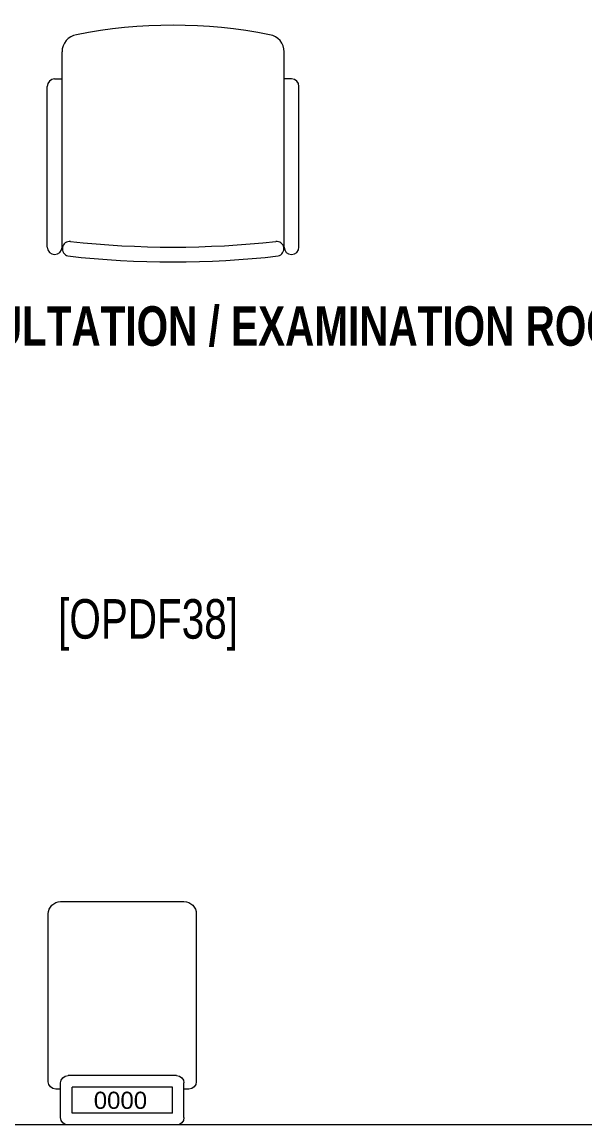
# Model space of a CAD drawing. Extents: x -234346 to 58427, y -132654 to -82394.
# Drawn here: x -25606 to -24465, y -109133 to -106898 of the extents above; entities that cross this region are included whole.
import ezdxf

# ---------------------------------------------------------------- set-up
doc = ezdxf.new("R2010")
doc.units = 0
doc.header["$LTSCALE"] = 8
for name, color, linetype, lineweight in [('72_EGR_BASE_TEXT', 9, 'Continuous', 5), ('72_EGR_EQP_TAG', 9, 'Continuous', 5), ('LOADING', 9, 'Continuous', 5), ('Walls', 9, 'Continuous', 5)]:
    doc.layers.add(name, color=color, linetype=linetype, lineweight=lineweight)
doc.layers.add('TME-NON MEDICAL FURNITURE', color=9, linetype='Continuous')
doc.styles.get("Standard").update_dxf_attribs({"font": 'ARIALUNI.TTF'})
doc.styles.add('X3G_ENTITY_9EC9', font='swisscl.ttf', dxfattribs={"height": 0.2})
doc.styles.add('X3G_ENTITY_9F38', font='swisscl.ttf', dxfattribs={"height": 0.2})

# ---------------------------------------------------------------- blocks, each defined once
blk = doc.blocks.new('HF13461A-P')
at = {"layer": 'LOADING'}
for p, q in [((0.2579, 0.4503), (0.0379, 0.4503)), ((0.0229, 0.4353), (0.0229, 0.3653)), ((0.2493, 0.4266), (0.0466, 0.4266)), ((0.0466, 0.4266), (0.0466, 0.3739)), ((0.2493, 0.4266), (0.2493, 0.3739)), ((0.2729, 0.4353), (0.2729, 0.3653)), ((-0.0021, 0.3628), (-0.0021, 0.0228)), ((0.0229, 0.3778), (0.0129, 0.3778)), ((0.2493, 0.3739), (0.0466, 0.3739)), ((0.2829, 0.3778), (0.2729, 0.3778)), ((0.2979, 0.0228), (0.2979, 0.3628)), ((0.2579, 0.3503), (0.0379, 0.3503)), ((0.0229, -0.0022), (0.2729, -0.0022))]:
    blk.add_line(p, q, dxfattribs=at)
for centre, radius, start, end in [((0.0379, 0.4353), 0.015, 90, 180), ((0.2579, 0.4353), 0.015, 0, 90), ((0.0129, 0.3628), 0.015, 90, 180), ((0.0379, 0.3653), 0.015, 180, 270), ((0.2579, 0.3653), 0.015, 270, 0), ((0.2829, 0.3628), 0.015, 0, 90), ((0.0229, 0.0228), 0.025, 180, 270), ((0.2729, 0.0228), 0.025, 270, 0)]:
    blk.add_arc(centre, radius, start, end, dxfattribs=at)
blk.add_text('0000', height=0.03477, dxfattribs=at).set_placement((0.0901, 0.3829))
blk = doc.blocks.new('GF21016-P')
at = {"layer": 'LOADING', "extrusion": (-1.24384e-09, -1.20261e-09, -1)}
for p, q in [((0.0128, 0.0179), (0.0128, 0.4136)), ((0.4628, 0.0179), (0.4628, 0.4136)), ((-0.0022, 0.3585), (0.0128, 0.3585)), ((0.4778, 0.3585), (0.4628, 0.3585)), ((-0.0172, 0.0179), (-0.0172, 0.3435)), ((0.4928, 0.0179), (0.4928, 0.3435)), ((0.4778, 0.0029), (0.4778, 0.0029))]:
    blk.add_line(p, q, dxfattribs=at)
for centre, radius, start, end in [((-0.2378, -0.5362), 1.0036, 78.7568, 101.2432), ((-0.0478, 0.4136), 0.035, 0, 80.6557), ((-0.4278, 0.4136), 0.035, 99.3443, 180), ((0.0022, 0.3435), 0.015, 0, 90), ((-0.4778, 0.3435), 0.015, 90, 180), ((-0.0284, 0.0145), 0.015, 284.3864, 95.5209), ((-0.2378, 1.8928), 1.8749, 263.6341, 276.3659), ((-0.4471, 0.0145), 0.015, 84.4791, 255.6136), ((0.0022, 0.0179), 0.015, 270, 0), ((0.0022, 0.0179), 0.015, 180, 270), ((-0.2378, 1.8734), 1.8855, 263.5119, 276.4881), ((-0.4778, 0.0179), 0.015, 270, 0), ((-0.4778, 0.0179), 0.015, 180, 270)]:
    blk.add_arc(centre, radius, start, end, dxfattribs=at)
blk = doc.blocks.new('1stF')
at = {"layer": 'Walls', "color": 9}
blk.add_line((-22952.3, -109132.6, 0.1), (-27152.3, -109132.6, 0.1), dxfattribs=at)
at = {"layer": 'LOADING', "color": 9, "lineweight": 0, "xscale": -1000, "yscale": 1000, "zscale": 1000, "rotation": 180}
blk.add_blockref('HF13461A-P', (-25550.3, -108682.3, 0), dxfattribs=at)
at = {"layer": 'TME-NON MEDICAL FURNITURE', "color": 9, "extrusion": (-4.75185e-05, -1.86519e-05, 1), "xscale": -1000.000000000005, "yscale": 1000.000000000005, "zscale": -1000.000000000005, "rotation": 2.504676146486418e-05}
blk.add_blockref('GF21016-P', (-25061.7, -107372.1, 3.2), dxfattribs=at)
at = {"layer": '72_EGR_BASE_TEXT', "color": 9, "insert": (-25327.7, -107474, 0.2), "char_height": 80, "width": 3508.102, "attachment_point": 2, "style": 'X3G_ENTITY_9EC9'}
blk.add_mtext('{\\fSwis721 LtCn BT|b1|i0|c0|p34;GENERAL CONSULTATION / EXAMINATION ROOM}', dxfattribs=at)
at = {"layer": '72_EGR_BASE_TEXT', "color": 9, "insert": (-25350.2, -108067.4, 0.2), "char_height": 80, "attachment_point": 2, "style": 'X3G_ENTITY_9F38'}
blk.add_mtext('[OPDF38]', dxfattribs=at)

msp = doc.modelspace()

# ---------------------------------------------------------------- block references
at = {"layer": '72_EGR_EQP_TAG'}
msp.add_blockref('1stF', (0, 0), dxfattribs=at)

doc.saveas('drawing.dxf')
